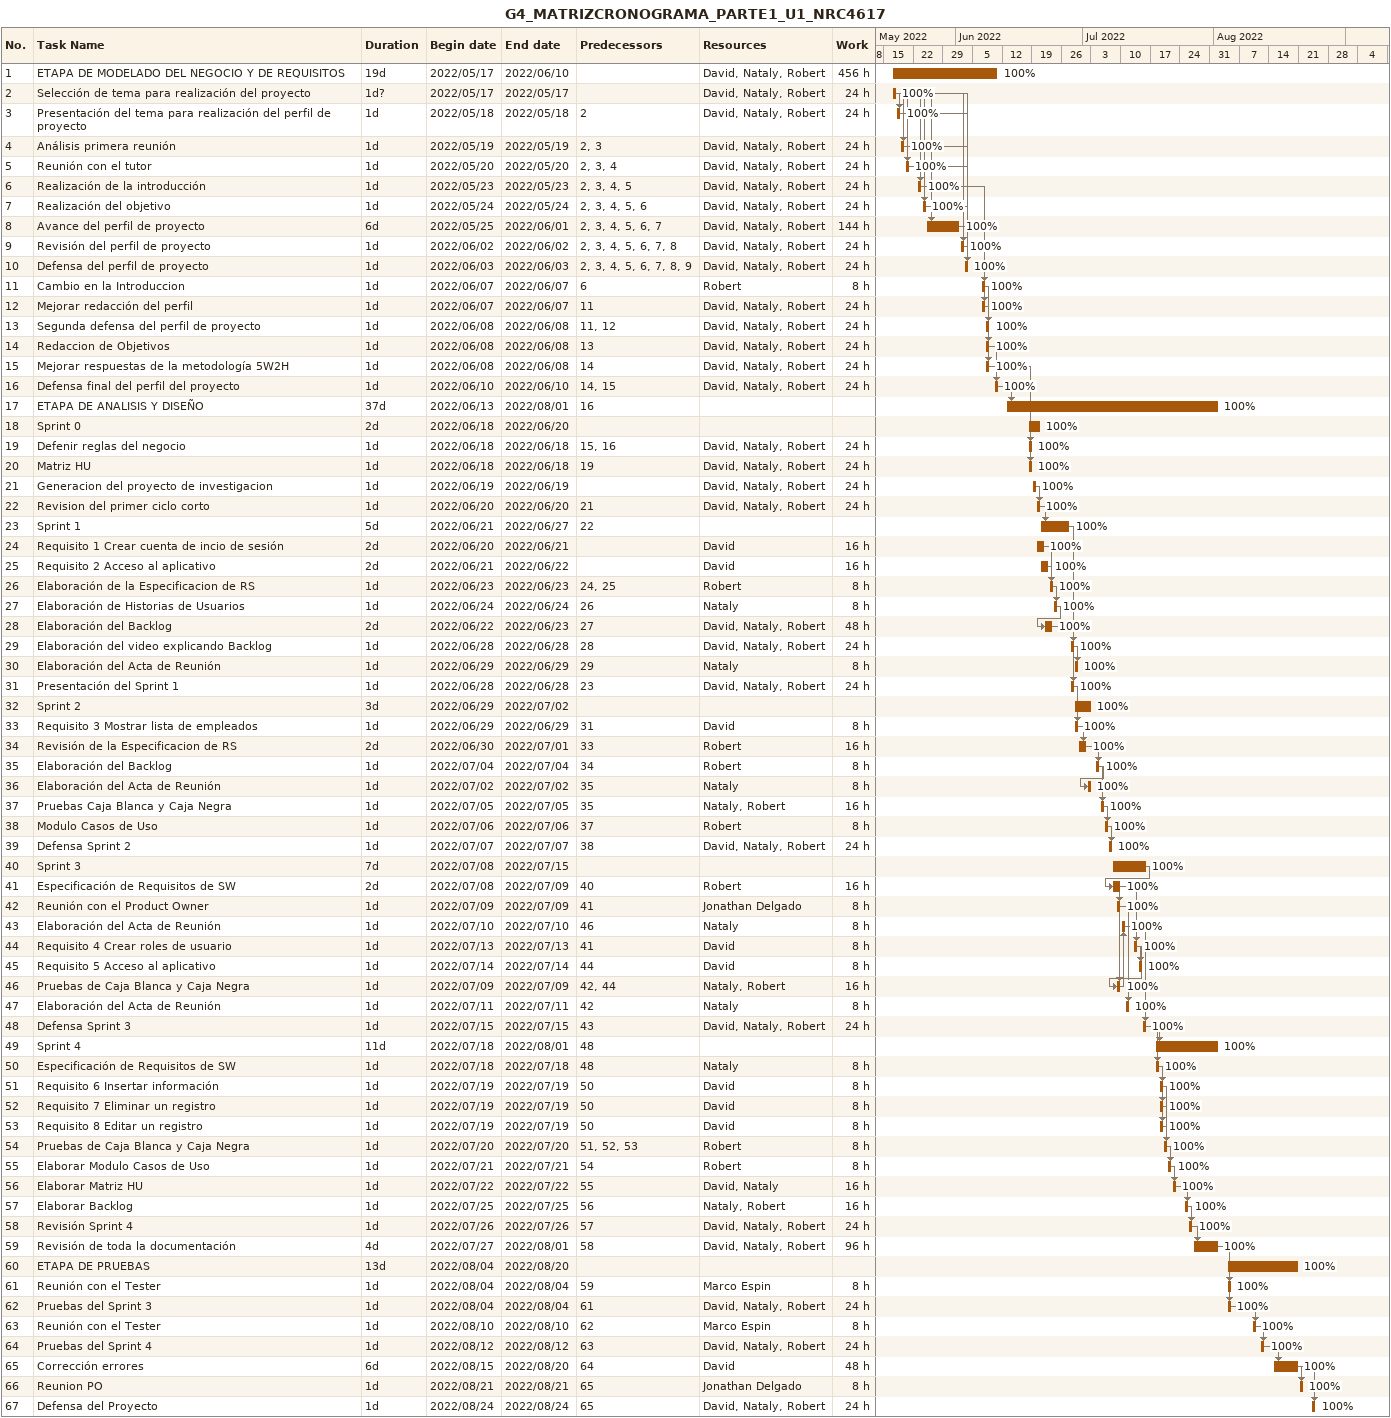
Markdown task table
G4_MATRIZCRONOGRAMA_PARTE1_U1_NRC4617

| ID | Task | Duration | Start | Finish | Predecessors | Resources | % complete | Work (h) |
|---|---|---|---|---|---|---|---|---|
| 1 | ETAPA DE MODELADO DEL NEGOCIO Y DE REQUISITOS | 19d | 2022-05-17 | 2022-06-10 |  | David, Nataly, Robert | 100 | 456 |
| 2 | Selección de tema para realización del proyecto | 1d? | 2022-05-17 | 2022-05-17 |  | David, Nataly, Robert | 100 | 24 |
| 3 | Presentación del tema para realización del perfil de proyecto | 1d | 2022-05-18 | 2022-05-18 | 2 | David, Nataly, Robert | 100 | 24 |
| 4 | Análisis primera reunión | 1d | 2022-05-19 | 2022-05-19 | 2, 3 | David, Nataly, Robert | 100 | 24 |
| 5 | Reunión con el tutor | 1d | 2022-05-20 | 2022-05-20 | 2, 3, 4 | David, Nataly, Robert | 100 | 24 |
| 6 | Realización de la introducción | 1d | 2022-05-23 | 2022-05-23 | 2, 3, 4, 5 | David, Nataly, Robert | 100 | 24 |
| 7 | Realización del objetivo | 1d | 2022-05-24 | 2022-05-24 | 2, 3, 4, 5, 6 | David, Nataly, Robert | 100 | 24 |
| 8 | Avance del perfil de proyecto | 6d | 2022-05-25 | 2022-06-01 | 2, 3, 4, 5, 6, 7 | David, Nataly, Robert | 100 | 144 |
| 9 | Revisión del perfil de proyecto | 1d | 2022-06-02 | 2022-06-02 | 2, 3, 4, 5, 6, 7, 8 | David, Nataly, Robert | 100 | 24 |
| 10 | Defensa del perfil de proyecto | 1d | 2022-06-03 | 2022-06-03 | 2, 3, 4, 5, 6, 7, 8, 9 | David, Nataly, Robert | 100 | 24 |
| 11 | Cambio en la Introduccion | 1d | 2022-06-07 | 2022-06-07 | 6 | Robert | 100 | 8 |
| 12 | Mejorar redacción del perfil | 1d | 2022-06-07 | 2022-06-07 | 11 | David, Nataly, Robert | 100 | 24 |
| 13 | Segunda defensa del perfil de proyecto | 1d | 2022-06-08 | 2022-06-08 | 11, 12 | David, Nataly, Robert | 100 | 24 |
| 14 | Redaccion de Objetivos | 1d | 2022-06-08 | 2022-06-08 | 13 | David, Nataly, Robert | 100 | 24 |
| 15 | Mejorar respuestas de la metodología 5W2H | 1d | 2022-06-08 | 2022-06-08 | 14 | David, Nataly, Robert | 100 | 24 |
| 16 | Defensa final del perfil del proyecto | 1d | 2022-06-10 | 2022-06-10 | 14, 15 | David, Nataly, Robert | 100 | 24 |
| 17 | ETAPA DE ANALISIS Y DISEÑO | 37d | 2022-06-13 | 2022-08-01 | 16 |  | 100 |  |
| 18 | Sprint 0 | 2d | 2022-06-18 | 2022-06-20 |  |  | 100 |  |
| 19 | Defenir reglas del negocio | 1d | 2022-06-18 | 2022-06-18 | 15, 16 | David, Nataly, Robert | 100 | 24 |
| 20 | Matriz HU | 1d | 2022-06-18 | 2022-06-18 | 19 | David, Nataly, Robert | 100 | 24 |
| 21 | Generacion del proyecto de investigacion | 1d | 2022-06-19 | 2022-06-19 |  | David, Nataly, Robert | 100 | 24 |
| 22 | Revision del primer ciclo corto | 1d | 2022-06-20 | 2022-06-20 | 21 | David, Nataly, Robert | 100 | 24 |
| 23 | Sprint 1 | 5d | 2022-06-21 | 2022-06-27 | 22 |  | 100 |  |
| 24 | Requisito 1 Crear cuenta de incio de sesión | 2d | 2022-06-20 | 2022-06-21 |  | David | 100 | 16 |
| 25 | Requisito 2 Acceso al aplicativo | 2d | 2022-06-21 | 2022-06-22 |  | David | 100 | 16 |
| 26 | Elaboración de la Especificacion de RS | 1d | 2022-06-23 | 2022-06-23 | 24, 25 | Robert | 100 | 8 |
| 27 | Elaboración de Historias de Usuarios | 1d | 2022-06-24 | 2022-06-24 | 26 | Nataly | 100 | 8 |
| 28 | Elaboración del Backlog | 2d | 2022-06-22 | 2022-06-23 | 27 | David, Nataly, Robert | 100 | 48 |
| 29 | Elaboración del video explicando Backlog | 1d | 2022-06-28 | 2022-06-28 | 28 | David, Nataly, Robert | 100 | 24 |
| 30 | Elaboración del Acta de Reunión | 1d | 2022-06-29 | 2022-06-29 | 29 | Nataly | 100 | 8 |
| 31 | Presentación del Sprint 1 | 1d | 2022-06-28 | 2022-06-28 | 23 | David, Nataly, Robert | 100 | 24 |
| 32 | Sprint 2 | 3d | 2022-06-29 | 2022-07-02 |  |  | 100 |  |
| 33 | Requisito 3 Mostrar lista de empleados | 1d | 2022-06-29 | 2022-06-29 | 31 | David | 100 | 8 |
| 34 | Revisión de la Especificacion de RS | 2d | 2022-06-30 | 2022-07-01 | 33 | Robert | 100 | 16 |
| 35 | Elaboración del Backlog | 1d | 2022-07-04 | 2022-07-04 | 34 | Robert | 100 | 8 |
| 36 | Elaboración del Acta de Reunión | 1d | 2022-07-02 | 2022-07-02 | 35 | Nataly | 100 | 8 |
| 37 | Pruebas Caja Blanca y Caja Negra | 1d | 2022-07-05 | 2022-07-05 | 35 | Nataly, Robert | 100 | 16 |
| 38 | Modulo Casos de Uso | 1d | 2022-07-06 | 2022-07-06 | 37 | Robert | 100 | 8 |
| 39 | Defensa Sprint 2 | 1d | 2022-07-07 | 2022-07-07 | 38 | David, Nataly, Robert | 100 | 24 |
| 40 | Sprint 3 | 7d | 2022-07-08 | 2022-07-15 |  |  | 100 |  |
| 41 | Especificación de Requisitos de SW | 2d | 2022-07-08 | 2022-07-09 | 40 | Robert | 100 | 16 |
| 42 | Reunión con el Product Owner | 1d | 2022-07-09 | 2022-07-09 | 41 | Jonathan Delgado | 100 | 8 |
| 43 | Elaboración del Acta de Reunión | 1d | 2022-07-10 | 2022-07-10 | 46 | Nataly | 100 | 8 |
| 44 | Requisito 4 Crear roles de usuario | 1d | 2022-07-13 | 2022-07-13 | 41 | David | 100 | 8 |
| 45 | Requisito 5 Acceso al aplicativo | 1d | 2022-07-14 | 2022-07-14 | 44 | David | 100 | 8 |
| 46 | Pruebas de Caja Blanca y Caja Negra | 1d | 2022-07-09 | 2022-07-09 | 42, 44 | Nataly, Robert | 100 | 16 |
| 47 | Elaboración del Acta de Reunión | 1d | 2022-07-11 | 2022-07-11 | 42 | Nataly | 100 | 8 |
| 48 | Defensa Sprint 3 | 1d | 2022-07-15 | 2022-07-15 | 43 | David, Nataly, Robert | 100 | 24 |
| 49 | Sprint 4 | 11d | 2022-07-18 | 2022-08-01 | 48 |  | 100 |  |
| 50 | Especificación de Requisitos de SW | 1d | 2022-07-18 | 2022-07-18 | 48 | Nataly | 100 | 8 |
| 51 | Requisito 6 Insertar información | 1d | 2022-07-19 | 2022-07-19 | 50 | David | 100 | 8 |
| 52 | Requisito 7 Eliminar un registro | 1d | 2022-07-19 | 2022-07-19 | 50 | David | 100 | 8 |
| 53 | Requisito 8 Editar un registro | 1d | 2022-07-19 | 2022-07-19 | 50 | David | 100 | 8 |
| 54 | Pruebas de Caja Blanca y Caja Negra | 1d | 2022-07-20 | 2022-07-20 | 51, 52, 53 | Robert | 100 | 8 |
| 55 | Elaborar Modulo Casos de Uso | 1d | 2022-07-21 | 2022-07-21 | 54 | Robert | 100 | 8 |
| 56 | Elaborar Matriz HU | 1d | 2022-07-22 | 2022-07-22 | 55 | David, Nataly | 100 | 16 |
| 57 | Elaborar Backlog | 1d | 2022-07-25 | 2022-07-25 | 56 | Nataly, Robert | 100 | 16 |
| 58 | Revisión Sprint 4 | 1d | 2022-07-26 | 2022-07-26 | 57 | David, Nataly, Robert | 100 | 24 |
| 59 | Revisión de toda la documentación | 4d | 2022-07-27 | 2022-08-01 | 58 | David, Nataly, Robert | 100 | 96 |
| 60 | ETAPA DE PRUEBAS | 13d | 2022-08-04 | 2022-08-20 |  |  | 100 |  |
| 61 | Reunión con el Tester | 1d | 2022-08-04 | 2022-08-04 | 59 | Marco Espin | 100 | 8 |
| 62 | Pruebas del Sprint 3 | 1d | 2022-08-04 | 2022-08-04 | 61 | David, Nataly, Robert | 100 | 24 |
| 63 | Reunión con el Tester | 1d | 2022-08-10 | 2022-08-10 | 62 | Marco Espin | 100 | 8 |
| 64 | Pruebas del Sprint 4 | 1d | 2022-08-12 | 2022-08-12 | 63 | David, Nataly, Robert | 100 | 24 |
| 65 | Corrección errores | 6d | 2022-08-15 | 2022-08-20 | 64 | David | 100 | 48 |
| 66 | Reunion PO | 1d | 2022-08-21 | 2022-08-21 | 65 | Jonathan Delgado | 100 | 8 |
| 67 | Defensa del Proyecto | 1d | 2022-08-24 | 2022-08-24 | 65 | David, Nataly, Robert | 100 | 24 |
